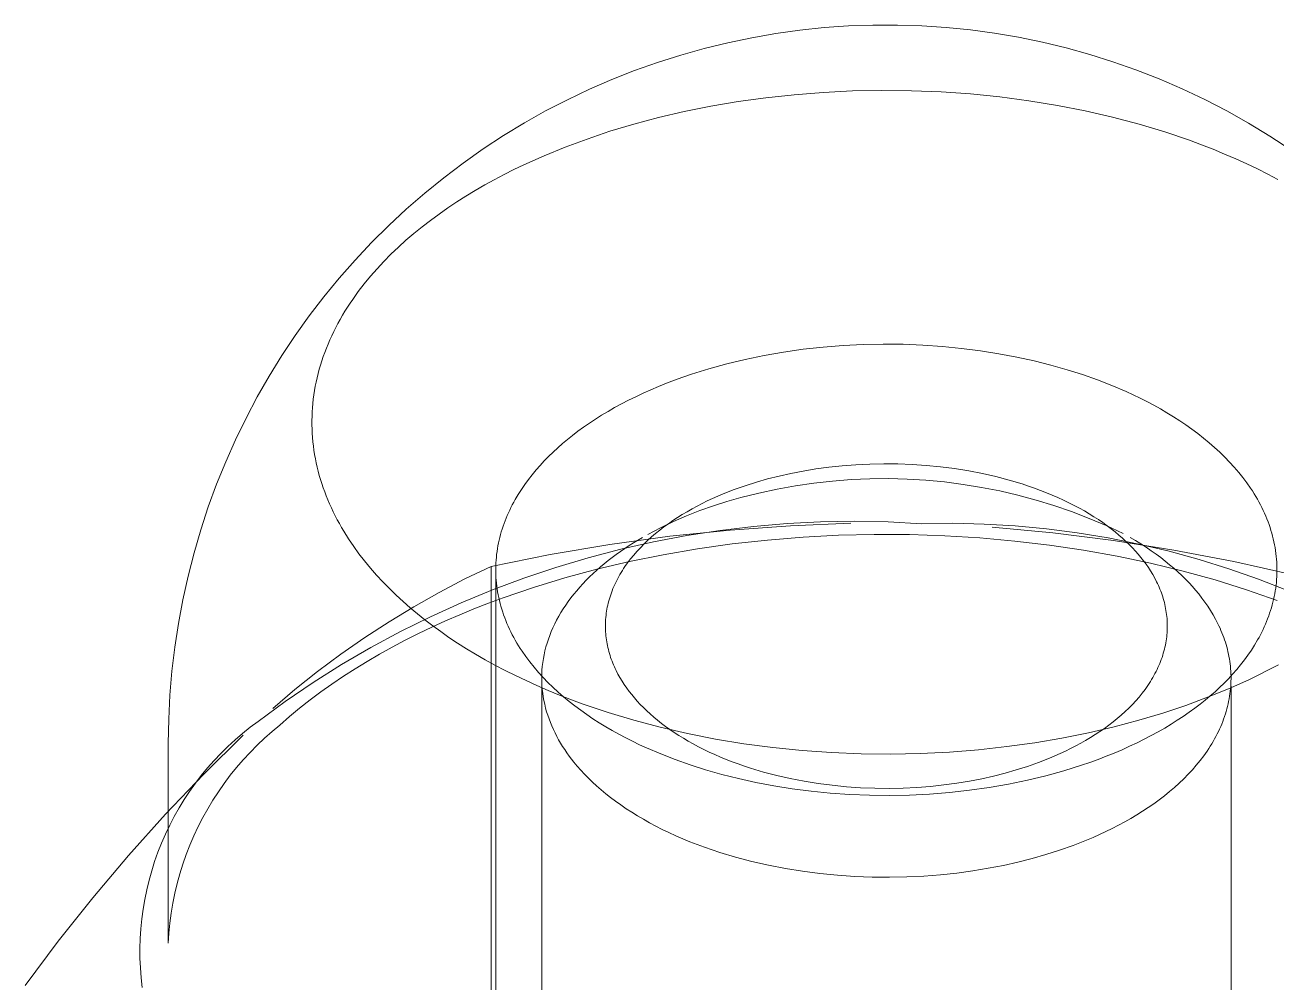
# Model space of a CAD drawing. Header units: inches. Extents: x -6 to 195, y -3 to 126.
# Drawn here: x 114.9039 to 115.3329, y 56.163 to 56.491 of the extents above; entities that cross this region are included whole.
import ezdxf

# ---------------------------------------------------------------- set-up
doc = ezdxf.new("R2010")
doc.units = ezdxf.units.IN
doc.linetypes.add('HIDDEN', pattern=[1.905, 1.27, -0.635])
doc.layers.add('ZANO_R_przerywana', color=250, linetype='HIDDEN', lineweight=0)

msp = doc.modelspace()

# ---------------------------------------------------------------- linework, layer by layer
at = {"layer": 'ZANO_R_przerywana'}
for p, q in [((115.1612, 56.48814), (115.16948, 56.48928)), ((115.16948, 56.48928), (115.17779, 56.49015)), ((115.17779, 56.49015), (115.18614, 56.49073)), ((115.18614, 56.49073), (115.19449, 56.49103)), ((115.19449, 56.49103), (115.20285, 56.49104)), ((115.20285, 56.49104), (115.21121, 56.49077)), ((115.21121, 56.49077), (115.21955, 56.49022)), ((115.21955, 56.49022), (115.22787, 56.48938)), ((115.22787, 56.48938), (115.23615, 56.48826)), ((115.13665, 56.48302), (115.14478, 56.485)), ((115.14478, 56.485), (115.15296, 56.48671)), ((115.15296, 56.48671), (115.1612, 56.48814)), ((115.23615, 56.48826), (115.24439, 56.48686)), ((115.24439, 56.48686), (115.25259, 56.48518)), ((115.25259, 56.48518), (115.26071, 56.48323)), ((115.12064, 56.47823), (115.1286, 56.48076)), ((115.1286, 56.48076), (115.13665, 56.48302)), ((115.26071, 56.48323), (115.26877, 56.481)), ((115.26877, 56.481), (115.27675, 56.47849)), ((115.11276, 56.47543), (115.12064, 56.47823)), ((115.27675, 56.47849), (115.28463, 56.47572)), ((115.09731, 56.46904), (115.10498, 56.47237)), ((115.10498, 56.47237), (115.11276, 56.47543)), ((115.28463, 56.47572), (115.29259, 56.47261)), ((115.29259, 56.47261), (115.30044, 56.46922)), ((115.08976, 56.46545), (115.09731, 56.46904)), ((115.17744, 56.46797), (115.16754, 56.46719)), ((115.18745, 56.46846), (115.17744, 56.46797)), ((115.19756, 56.46866), (115.18745, 56.46846)), ((115.2077, 56.46855), (115.19756, 56.46866)), ((115.21785, 56.46814), (115.2077, 56.46855)), ((115.22797, 56.46743), (115.21785, 56.46814)), ((115.30044, 56.46922), (115.30817, 56.46557)), ((115.08233, 56.46161), (115.08976, 56.46545)), ((115.14825, 56.46481), (115.13893, 56.46322)), ((115.1578, 56.46613), (115.14825, 56.46481)), ((115.16754, 56.46719), (115.1578, 56.46613)), ((115.238, 56.46642), (115.22797, 56.46743)), ((115.24792, 56.46511), (115.238, 56.46642)), ((115.25768, 56.46351), (115.24792, 56.46511)), ((115.26725, 56.46163), (115.25768, 56.46351)), ((115.30817, 56.46557), (115.31576, 56.46165)), ((115.07504, 56.45752), (115.08233, 56.46161)), ((115.12105, 56.45935), (115.11255, 56.45709)), ((115.12985, 56.4614), (115.12105, 56.45935)), ((115.13893, 56.46322), (115.12985, 56.4614)), ((115.27659, 56.45948), (115.26725, 56.46163)), ((115.28567, 56.45708), (115.27659, 56.45948)), ((115.31576, 56.46165), (115.32321, 56.45746)), ((115.06789, 56.45318), (115.07504, 56.45752)), ((115.11255, 56.45709), (115.10436, 56.45464)), ((115.29446, 56.45443), (115.28567, 56.45708)), ((115.32321, 56.45746), (115.33052, 56.45303)), ((115.0609, 56.44861), (115.06789, 56.45318)), ((115.0965, 56.45201), (115.08898, 56.44922)), ((115.10436, 56.45464), (115.0965, 56.45201)), ((115.30293, 56.45156), (115.29446, 56.45443)), ((115.30704, 56.45005), (115.30293, 56.45156)), ((115.33052, 56.45303), (115.33766, 56.44834)), ((115.05406, 56.44379), (115.0609, 56.44861)), ((115.08182, 56.4463), (115.07489, 56.44319)), ((115.08898, 56.44922), (115.08182, 56.4463)), ((115.31106, 56.44848), (115.30704, 56.45005)), ((115.31499, 56.44687), (115.31106, 56.44848)), ((115.31883, 56.44522), (115.31499, 56.44687)), ((115.04739, 56.43875), (115.05406, 56.44379)), ((115.07489, 56.44319), (115.07147, 56.44154)), ((115.32257, 56.44352), (115.31883, 56.44522)), ((115.32622, 56.44178), (115.32257, 56.44352)), ((115.0409, 56.43349), (115.04739, 56.43875)), ((115.06474, 56.43808), (115.06145, 56.43626)), ((115.06809, 56.43984), (115.06474, 56.43808)), ((115.07147, 56.44154), (115.06809, 56.43984)), ((115.32977, 56.44), (115.32622, 56.44178)), ((115.33322, 56.43819), (115.32977, 56.44)), ((115.03458, 56.428), (115.0409, 56.43349)), ((115.0582, 56.43439), (115.05501, 56.43245)), ((115.06145, 56.43626), (115.0582, 56.43439)), ((115.05187, 56.43046), (115.04879, 56.42841)), ((115.05501, 56.43245), (115.05187, 56.43046)), ((115.02854, 56.42238), (115.03458, 56.428)), ((115.04578, 56.4263), (115.04284, 56.42414)), ((115.04879, 56.42841), (115.04578, 56.4263)), ((115.02269, 56.41657), (115.02854, 56.42238)), ((115.03997, 56.42193), (115.03718, 56.41966)), ((115.04284, 56.42414), (115.03997, 56.42193)), ((115.01703, 56.41055), (115.02269, 56.41657)), ((115.03447, 56.41734), (115.03185, 56.41497)), ((115.03718, 56.41966), (115.03447, 56.41734)), ((115.02932, 56.41254), (115.02688, 56.41008)), ((115.03185, 56.41497), (115.02932, 56.41254)), ((115.01158, 56.40435), (115.01703, 56.41055)), ((115.02688, 56.41008), (115.02454, 56.40756)), ((115.00635, 56.39798), (115.01158, 56.40435)), ((115.0223, 56.405), (115.02016, 56.4024)), ((115.02454, 56.40756), (115.0223, 56.405)), ((115.01813, 56.39976), (115.01622, 56.39708)), ((115.02016, 56.4024), (115.01813, 56.39976)), ((115.00132, 56.39143), (115.00635, 56.39798)), ((115.0153, 56.39573), (115.01441, 56.39437)), ((115.01622, 56.39708), (115.0153, 56.39573)), ((114.99652, 56.38471), (115.00132, 56.39143)), ((115.01273, 56.39162), (115.01193, 56.39024)), ((115.01355, 56.393), (115.01273, 56.39162)), ((115.01441, 56.39437), (115.01355, 56.393)), ((115.01042, 56.38744), (115.00971, 56.38604)), ((115.01116, 56.38884), (115.01042, 56.38744)), ((115.01193, 56.39024), (115.01116, 56.38884)), ((114.99195, 56.37784), (114.99652, 56.38471)), ((115.00839, 56.38321), (115.00777, 56.38178)), ((115.00903, 56.38463), (115.00839, 56.38321)), ((115.00971, 56.38604), (115.00903, 56.38463)), ((114.98761, 56.37082), (114.99195, 56.37784)), ((115.00664, 56.37892), (115.00612, 56.37748)), ((115.00719, 56.38035), (115.00664, 56.37892)), ((115.00777, 56.38178), (115.00719, 56.38035)), ((115.15074, 56.37654), (115.15724, 56.37789)), ((115.15724, 56.37789), (115.16386, 56.37904)), ((115.16386, 56.37904), (115.17059, 56.37999)), ((115.17059, 56.37999), (115.1774, 56.38074)), ((115.1774, 56.38074), (115.18425, 56.38128)), ((115.18425, 56.38128), (115.19113, 56.38162)), ((115.19113, 56.38162), (115.198, 56.38176)), ((115.198, 56.38176), (115.20483, 56.38169)), ((115.20483, 56.38169), (115.21161, 56.38142)), ((115.21161, 56.38142), (115.2183, 56.38096)), ((115.2183, 56.38096), (115.22488, 56.38031)), ((115.22488, 56.38031), (115.23134, 56.37948)), ((115.23134, 56.37948), (115.23764, 56.37848)), ((115.23764, 56.37848), (115.24377, 56.37733)), ((115.00518, 56.37459), (115.00475, 56.37314)), ((115.00563, 56.37604), (115.00518, 56.37459)), ((115.00612, 56.37748), (115.00563, 56.37604)), ((115.13823, 56.37331), (115.1444, 56.37502)), ((115.1444, 56.37502), (115.15074, 56.37654)), ((115.24377, 56.37733), (115.24972, 56.37602)), ((115.24972, 56.37602), (115.25547, 56.37457)), ((115.25547, 56.37457), (115.26101, 56.37299)), ((114.98351, 56.36366), (114.98761, 56.37082)), ((115.004, 56.37023), (115.00368, 56.36877)), ((115.00436, 56.37169), (115.004, 56.37023)), ((115.00475, 56.37314), (115.00436, 56.37169)), ((115.12372, 56.36835), (115.12651, 56.36942)), ((115.12651, 56.36942), (115.12936, 56.37045)), ((115.12936, 56.37045), (115.13226, 56.37144)), ((115.13226, 56.37144), (115.13823, 56.37331)), ((115.26101, 56.37299), (115.26633, 56.3713)), ((115.26633, 56.3713), (115.27142, 56.3695)), ((115.27142, 56.3695), (115.27637, 56.36758)), ((115.00313, 56.36585), (115.0029, 56.36438)), ((115.00339, 56.36731), (115.00313, 56.36585)), ((115.00368, 56.36877), (115.00339, 56.36731)), ((115.11318, 56.36375), (115.11572, 56.36494)), ((115.11572, 56.36494), (115.11832, 56.36611)), ((115.11832, 56.36611), (115.12099, 56.36724)), ((115.12099, 56.36724), (115.12372, 56.36835)), ((115.27637, 56.36758), (115.28125, 56.36549)), ((115.28125, 56.36549), (115.28365, 56.36438)), ((114.97966, 56.35636), (114.98351, 56.36366)), ((115.00255, 56.36145), (115.00242, 56.35999)), ((115.00271, 56.36292), (115.00255, 56.36145)), ((115.0029, 56.36438), (115.00271, 56.36292)), ((115.10596, 56.36), (115.1083, 56.36127)), ((115.1083, 56.36127), (115.11071, 56.36252)), ((115.11071, 56.36252), (115.11318, 56.36375)), ((115.28365, 56.36438), (115.28603, 56.36323)), ((115.28603, 56.36323), (115.28839, 56.36205)), ((115.28839, 56.36205), (115.29071, 56.36082)), ((115.29071, 56.36082), (115.29299, 56.35955)), ((114.97605, 56.34894), (114.97966, 56.35636)), ((115.00226, 56.35706), (115.00223, 56.35559)), ((115.00233, 56.35852), (115.00226, 56.35706)), ((115.00242, 56.35999), (115.00233, 56.35852)), ((115.09937, 56.35604), (115.1015, 56.35738)), ((115.1015, 56.35738), (115.1037, 56.3587)), ((115.1037, 56.3587), (115.10596, 56.36)), ((115.29299, 56.35955), (115.29524, 56.35824)), ((115.29524, 56.35824), (115.29745, 56.35689)), ((115.29745, 56.35689), (115.29962, 56.3555)), ((115.00223, 56.35559), (115.00224, 56.35413)), ((115.00224, 56.35413), (115.00227, 56.35267)), ((115.00227, 56.35267), (115.00234, 56.35121)), ((115.09156, 56.35051), (115.09341, 56.35192)), ((115.09341, 56.35192), (115.09532, 56.3533)), ((115.09532, 56.3533), (115.09731, 56.35468)), ((115.09731, 56.35468), (115.09937, 56.35604)), ((115.29962, 56.3555), (115.30174, 56.35407)), ((115.30174, 56.35407), (115.30381, 56.35261)), ((115.30381, 56.35261), (115.30583, 56.3511)), ((114.97269, 56.3414), (114.97605, 56.34894)), ((115.00234, 56.35121), (115.00244, 56.34975)), ((115.00244, 56.34975), (115.00258, 56.3483)), ((115.00258, 56.3483), (115.00274, 56.34684)), ((115.08645, 56.34624), (115.08809, 56.34767)), ((115.08809, 56.34767), (115.08979, 56.3491)), ((115.08979, 56.3491), (115.09156, 56.35051)), ((115.30583, 56.3511), (115.3078, 56.34956)), ((115.3078, 56.34956), (115.30971, 56.34799)), ((115.30971, 56.34799), (115.31156, 56.34638)), ((115.00274, 56.34684), (115.00294, 56.3454)), ((115.00294, 56.3454), (115.00317, 56.34395)), ((115.00317, 56.34395), (115.00343, 56.34251)), ((115.08334, 56.3433), (115.08488, 56.34479)), ((115.08488, 56.34479), (115.08645, 56.34624)), ((115.31156, 56.34638), (115.31335, 56.34473)), ((115.31335, 56.34473), (115.31507, 56.34306)), ((114.96958, 56.33375), (114.97269, 56.3414)), ((115.00343, 56.34251), (115.00372, 56.34108)), ((115.00372, 56.34108), (115.00404, 56.33965)), ((115.00404, 56.33965), (115.00439, 56.33822)), ((115.07902, 56.33865), (115.08041, 56.34023)), ((115.08041, 56.34023), (115.08185, 56.34178)), ((115.08185, 56.34178), (115.08334, 56.3433)), ((115.17495, 56.339), (115.17941, 56.3396)), ((115.17941, 56.3396), (115.18397, 56.34009)), ((115.18397, 56.34009), (115.18863, 56.34045)), ((115.18863, 56.34045), (115.19337, 56.34068)), ((115.19337, 56.34068), (115.19817, 56.34077)), ((115.19817, 56.34077), (115.20302, 56.34073)), ((115.20302, 56.34073), (115.20789, 56.34054)), ((115.20789, 56.34054), (115.21277, 56.34021)), ((115.21277, 56.34021), (115.21765, 56.33973)), ((115.21765, 56.33973), (115.22249, 56.33911)), ((115.22249, 56.33911), (115.22729, 56.33834)), ((115.31507, 56.34306), (115.31672, 56.34135)), ((115.31672, 56.34135), (115.31831, 56.33961)), ((115.31831, 56.33961), (115.31982, 56.33784)), ((115.00439, 56.33822), (115.00477, 56.3368)), ((115.00477, 56.3368), (115.00519, 56.33538)), ((115.00519, 56.33538), (115.00563, 56.33397)), ((115.07517, 56.33371), (115.0764, 56.33539)), ((115.0764, 56.33539), (115.07768, 56.33703)), ((115.07768, 56.33703), (115.07902, 56.33865)), ((115.15454, 56.33447), (115.15839, 56.33557)), ((115.15839, 56.33557), (115.16232, 56.33657)), ((115.16232, 56.33657), (115.1664, 56.33748)), ((115.1664, 56.33748), (115.17061, 56.33829)), ((115.17061, 56.33829), (115.17495, 56.339)), ((115.18064, 56.33486), (115.17427, 56.33415)), ((115.18702, 56.33535), (115.18064, 56.33486)), ((115.19342, 56.33562), (115.18702, 56.33535)), ((115.19982, 56.33568), (115.19342, 56.33562)), ((115.20623, 56.33552), (115.19982, 56.33568)), ((115.21262, 56.33514), (115.20623, 56.33552)), ((115.21899, 56.33454), (115.21262, 56.33514)), ((115.22729, 56.33834), (115.23201, 56.33742)), ((115.23201, 56.33742), (115.23665, 56.33637)), ((115.23665, 56.33637), (115.24118, 56.33518)), ((115.24118, 56.33518), (115.24559, 56.33386)), ((115.31982, 56.33784), (115.32126, 56.33605)), ((115.32126, 56.33605), (115.32262, 56.33423)), ((114.96673, 56.32601), (114.96958, 56.33375)), ((115.00563, 56.33397), (115.00611, 56.33257)), ((115.00611, 56.33257), (115.00661, 56.33118)), ((115.00661, 56.33118), (115.00714, 56.32979)), ((115.0729, 56.33028), (115.07401, 56.33201)), ((115.07401, 56.33201), (115.07517, 56.33371)), ((115.14135, 56.32968), (115.14319, 56.33045)), ((115.14319, 56.33045), (115.14693, 56.33191)), ((115.14693, 56.33191), (115.15072, 56.33325)), ((115.15538, 56.33073), (115.14917, 56.32917)), ((115.15072, 56.33325), (115.15454, 56.33447)), ((115.16163, 56.33209), (115.15538, 56.33073)), ((115.16794, 56.33323), (115.16163, 56.33209)), ((115.17427, 56.33415), (115.16794, 56.33323)), ((115.22535, 56.33373), (115.21899, 56.33454)), ((115.23167, 56.3327), (115.22535, 56.33373)), ((115.23795, 56.33146), (115.23167, 56.3327)), ((115.24418, 56.33), (115.23795, 56.33146)), ((115.24559, 56.33386), (115.24774, 56.33316)), ((115.24774, 56.33316), (115.24985, 56.33242)), ((115.24985, 56.33242), (115.25193, 56.33165)), ((115.25193, 56.33165), (115.25396, 56.33086)), ((115.25396, 56.33086), (115.25595, 56.33004)), ((115.32262, 56.33423), (115.32391, 56.33239)), ((115.32391, 56.33239), (115.32452, 56.33146)), ((115.32452, 56.33146), (115.32511, 56.33052)), ((115.32511, 56.33052), (115.32568, 56.32958)), ((115.00714, 56.32979), (115.0077, 56.3284)), ((115.0077, 56.3284), (115.00829, 56.32703)), ((115.00829, 56.32703), (115.00891, 56.32566)), ((115.07044, 56.32584), (115.0709, 56.32674)), ((115.0709, 56.32674), (115.07137, 56.32763)), ((115.07137, 56.32763), (115.07187, 56.32852)), ((115.07187, 56.32852), (115.0729, 56.33028)), ((115.13248, 56.32533), (115.1342, 56.32626)), ((115.1342, 56.32626), (115.13595, 56.32716)), ((115.13979, 56.32636), (115.13518, 56.32472)), ((115.13595, 56.32716), (115.13773, 56.32803)), ((115.13773, 56.32803), (115.13953, 56.32887)), ((115.13953, 56.32887), (115.14135, 56.32968)), ((115.14445, 56.32785), (115.13979, 56.32636)), ((115.14917, 56.32917), (115.14445, 56.32785)), ((115.25037, 56.32834), (115.24418, 56.33)), ((115.25649, 56.32646), (115.25037, 56.32834)), ((115.25595, 56.33004), (115.2579, 56.3292)), ((115.26254, 56.32438), (115.25649, 56.32646)), ((115.2579, 56.3292), (115.25981, 56.32833)), ((115.25981, 56.32833), (115.26167, 56.32743)), ((115.26167, 56.32743), (115.26348, 56.32651)), ((115.26348, 56.32651), (115.26524, 56.32558)), ((115.32568, 56.32958), (115.32623, 56.32864)), ((115.32623, 56.32864), (115.32676, 56.32769)), ((115.32676, 56.32769), (115.32727, 56.32673)), ((115.32727, 56.32673), (115.32776, 56.32577)), ((114.96415, 56.31817), (114.96673, 56.32601)), ((115.00891, 56.32566), (115.00955, 56.3243)), ((115.00955, 56.3243), (115.01022, 56.32295)), ((115.01022, 56.32295), (115.01092, 56.32161)), ((115.06841, 56.32125), (115.06878, 56.32218)), ((115.06878, 56.32218), (115.06917, 56.3231)), ((115.06917, 56.3231), (115.06957, 56.32402)), ((115.06957, 56.32402), (115.07, 56.32493)), ((115.07, 56.32493), (115.07044, 56.32584)), ((115.12592, 56.32132), (115.12751, 56.32237)), ((115.13063, 56.32292), (115.12614, 56.32097)), ((115.12751, 56.32237), (115.12913, 56.32338)), ((115.12913, 56.32338), (115.13079, 56.32437)), ((115.13518, 56.32472), (115.13063, 56.32292)), ((115.13079, 56.32437), (115.13248, 56.32533)), ((115.26853, 56.32209), (115.26254, 56.32438)), ((115.26524, 56.32558), (115.26695, 56.32462)), ((115.26695, 56.32462), (115.26861, 56.32364)), ((115.27443, 56.3196), (115.26853, 56.32209)), ((115.26861, 56.32364), (115.27022, 56.32265)), ((115.27022, 56.32265), (115.27178, 56.32164)), ((115.32776, 56.32577), (115.32822, 56.32481)), ((115.32822, 56.32481), (115.32867, 56.32384)), ((115.32867, 56.32384), (115.32909, 56.32287)), ((115.32909, 56.32287), (115.32949, 56.3219)), ((115.32949, 56.3219), (115.32987, 56.32092)), ((114.96183, 56.31025), (114.96415, 56.31817)), ((115.01092, 56.32161), (115.01165, 56.32028)), ((115.01165, 56.32028), (115.0124, 56.31895)), ((115.0124, 56.31895), (115.01318, 56.31764)), ((115.01318, 56.31764), (115.01481, 56.31504)), ((115.06713, 56.31748), (115.06742, 56.31843)), ((115.06742, 56.31843), (115.06773, 56.31937)), ((115.06773, 56.31937), (115.06806, 56.32031)), ((115.06806, 56.32031), (115.06841, 56.32125)), ((115.12172, 56.31886), (115.11738, 56.31661)), ((115.11997, 56.31687), (115.1214, 56.31803)), ((115.1214, 56.31803), (115.12286, 56.31915)), ((115.12614, 56.32097), (115.12172, 56.31886)), ((115.12286, 56.31915), (115.12437, 56.32025)), ((115.12437, 56.32025), (115.12592, 56.32132)), ((115.14553, 56.31807), (115.12491, 56.31593)), ((115.13067, 56.31619), (115.14208, 56.31795)), ((115.14208, 56.31795), (115.15354, 56.31932)), ((115.1662, 56.31955), (115.14553, 56.31807)), ((115.15354, 56.31932), (115.16504, 56.32029)), ((115.16504, 56.32029), (115.17657, 56.32088)), ((115.18692, 56.32038), (115.1662, 56.31955)), ((115.17657, 56.32088), (115.18812, 56.32107)), ((115.18812, 56.32107), (115.19966, 56.32086)), ((115.19966, 56.32086), (115.21119, 56.32026)), ((115.21119, 56.32026), (115.22189, 56.32038)), ((115.22189, 56.32038), (115.23258, 56.32012)), ((115.23258, 56.32012), (115.24326, 56.31949)), ((115.25617, 56.31709), (115.23536, 56.31906)), ((115.24326, 56.31949), (115.25391, 56.31849)), ((115.25391, 56.31849), (115.26452, 56.31711)), ((115.27178, 56.32164), (115.27328, 56.32061)), ((115.27328, 56.32061), (115.27473, 56.31957)), ((115.28024, 56.31691), (115.27443, 56.3196)), ((115.27473, 56.31957), (115.27613, 56.31852)), ((115.27613, 56.31852), (115.27748, 56.31746)), ((115.32987, 56.32092), (115.33023, 56.31995)), ((115.33023, 56.31995), (115.33057, 56.31896)), ((115.33057, 56.31896), (115.33088, 56.31798)), ((115.33088, 56.31798), (115.33117, 56.317)), ((115.01481, 56.31504), (115.01654, 56.31248)), ((115.06598, 56.31268), (115.06617, 56.31365)), ((115.06617, 56.31365), (115.06638, 56.31461)), ((115.06638, 56.31461), (115.06661, 56.31557)), ((115.06661, 56.31557), (115.06686, 56.31653)), ((115.06686, 56.31653), (115.06713, 56.31748)), ((115.12491, 56.31593), (115.10437, 56.31315)), ((115.10806, 56.31151), (115.11932, 56.31404)), ((115.11245, 56.31371), (115.11093, 56.31275)), ((115.11557, 56.31558), (115.11245, 56.31371)), ((115.116, 56.31328), (115.11728, 56.3145)), ((115.11728, 56.3145), (115.1186, 56.3157)), ((115.1186, 56.3157), (115.11997, 56.31687)), ((115.11932, 56.31404), (115.13067, 56.31619)), ((115.1463, 56.31332), (115.13435, 56.31164)), ((115.15839, 56.31466), (115.1463, 56.31332)), ((115.17053, 56.31565), (115.15839, 56.31466)), ((115.18269, 56.31629), (115.17053, 56.31565)), ((115.19486, 56.31658), (115.18269, 56.31629)), ((115.20701, 56.31653), (115.19486, 56.31658)), ((115.21911, 56.31613), (115.20701, 56.31653)), ((115.23115, 56.3154), (115.21911, 56.31613)), ((115.2431, 56.31432), (115.23115, 56.3154)), ((115.25495, 56.31292), (115.2431, 56.31432)), ((115.27692, 56.31446), (115.25617, 56.31709)), ((115.26452, 56.31711), (115.27508, 56.31537)), ((115.27508, 56.31537), (115.28556, 56.31327)), ((115.29757, 56.3112), (115.27692, 56.31446)), ((115.27748, 56.31746), (115.27877, 56.31638)), ((115.27877, 56.31638), (115.28001, 56.3153)), ((115.28001, 56.3153), (115.2812, 56.31421)), ((115.2812, 56.31421), (115.28233, 56.31311)), ((115.28449, 56.31447), (115.2826, 56.31558)), ((115.28632, 56.31333), (115.28449, 56.31447)), ((115.2881, 56.31218), (115.28632, 56.31333)), ((115.33117, 56.317), (115.33144, 56.31601)), ((115.33144, 56.31601), (115.33169, 56.31502)), ((115.33169, 56.31502), (115.33191, 56.31403)), ((115.33191, 56.31403), (115.33212, 56.31304)), ((114.95977, 56.30225), (114.96183, 56.31025)), ((115.01654, 56.31248), (115.01836, 56.30996)), ((115.01836, 56.30996), (115.02027, 56.30748)), ((115.08393, 56.30971), (115.06361, 56.30564)), ((115.06543, 56.30878), (115.06554, 56.30976)), ((115.06554, 56.30976), (115.06566, 56.31074)), ((115.06566, 56.31074), (115.06581, 56.31171)), ((115.06581, 56.31171), (115.06598, 56.31268)), ((115.10437, 56.31315), (115.08393, 56.30971)), ((115.09689, 56.30859), (115.10806, 56.31151)), ((115.10654, 56.30973), (115.10513, 56.30869)), ((115.10797, 56.31076), (115.10654, 56.30973)), ((115.10944, 56.31176), (115.10797, 56.31076)), ((115.11093, 56.31275), (115.10944, 56.31176)), ((115.12261, 56.30963), (115.11111, 56.30729)), ((115.11143, 56.30819), (115.11249, 56.30949)), ((115.11249, 56.30949), (115.11361, 56.31078)), ((115.11361, 56.31078), (115.11478, 56.31204)), ((115.11478, 56.31204), (115.116, 56.31328)), ((115.13435, 56.31164), (115.12261, 56.30963)), ((115.26666, 56.31118), (115.25495, 56.31292)), ((115.27822, 56.30911), (115.26666, 56.31118)), ((115.28961, 56.30672), (115.27822, 56.30911)), ((115.28233, 56.31311), (115.28341, 56.31201)), ((115.28341, 56.31201), (115.28444, 56.3109)), ((115.28444, 56.3109), (115.28542, 56.30979)), ((115.28542, 56.30979), (115.28634, 56.30868)), ((115.28556, 56.31327), (115.29597, 56.31079)), ((115.28982, 56.31101), (115.2881, 56.31218)), ((115.29149, 56.30983), (115.28982, 56.31101)), ((115.2931, 56.30864), (115.29149, 56.30983)), ((115.29597, 56.31079), (115.30629, 56.30796)), ((115.31811, 56.30729), (115.29757, 56.3112)), ((115.33212, 56.31304), (115.3323, 56.31205)), ((115.3323, 56.31205), (115.33245, 56.31105)), ((115.33245, 56.31105), (115.33259, 56.31006)), ((115.33259, 56.31006), (115.3327, 56.30907)), ((115.3327, 56.30907), (115.33279, 56.30808)), ((115.02027, 56.30748), (115.02227, 56.30505)), ((115.02227, 56.30505), (115.02436, 56.30266)), ((115.06361, 56.30564), (115.05465, 56.30132)), ((115.06361, 56.30564), (115.06361, 56.13401)), ((115.06523, 56.30484), (115.06524, 56.30583)), ((115.06523, 56.30385), (115.06523, 56.30484)), ((115.06524, 56.30583), (115.06528, 56.30681)), ((115.06528, 56.30681), (115.06535, 56.3078)), ((115.06535, 56.3078), (115.06543, 56.30878)), ((115.07488, 56.30163), (115.08582, 56.3053)), ((115.08582, 56.3053), (115.09689, 56.30859)), ((115.10111, 56.30545), (115.09983, 56.30433)), ((115.11111, 56.30729), (115.09987, 56.30464)), ((115.10241, 56.30655), (115.10111, 56.30545)), ((115.10376, 56.30763), (115.10241, 56.30655)), ((115.10513, 56.30869), (115.10376, 56.30763)), ((115.10861, 56.3042), (115.10904, 56.30488)), ((115.10904, 56.30488), (115.10949, 56.30555)), ((115.10949, 56.30555), (115.11043, 56.30688)), ((115.11043, 56.30688), (115.11143, 56.30819)), ((115.28634, 56.30868), (115.28722, 56.30756)), ((115.28722, 56.30756), (115.28807, 56.30641)), ((115.28807, 56.30641), (115.28888, 56.30525)), ((115.28888, 56.30525), (115.28964, 56.30406)), ((115.3008, 56.304), (115.28961, 56.30672)), ((115.29466, 56.30743), (115.2931, 56.30864)), ((115.29616, 56.30621), (115.29466, 56.30743)), ((115.2976, 56.30498), (115.29616, 56.30621)), ((115.29899, 56.30374), (115.2976, 56.30498)), ((115.30629, 56.30796), (115.3165, 56.30477)), ((115.3165, 56.30477), (115.32659, 56.30123)), ((115.33852, 56.30274), (115.31811, 56.30729)), ((115.33279, 56.30808), (115.33286, 56.30708)), ((115.33286, 56.30708), (115.33291, 56.30609)), ((115.33291, 56.30609), (115.33294, 56.3051)), ((115.33294, 56.3051), (115.33294, 56.30411)), ((114.95799, 56.2942), (114.95977, 56.30225)), ((115.02436, 56.30266), (115.02652, 56.30032)), ((115.05465, 56.30132), (115.04583, 56.29671)), ((115.06406, 56.29759), (115.07488, 56.30163)), ((115.06522, 55.97806), (115.06522, 56.30385)), ((115.06525, 56.30286), (115.06523, 56.30385)), ((115.0653, 56.30187), (115.06525, 56.30286)), ((115.06537, 56.30088), (115.0653, 56.30187)), ((115.06546, 56.29988), (115.06537, 56.30088)), ((115.08889, 56.30168), (115.0782, 56.29843)), ((115.09987, 56.30464), (115.08889, 56.30168)), ((115.09623, 56.30088), (115.0951, 56.2997)), ((115.09739, 56.30205), (115.09623, 56.30088)), ((115.09859, 56.3032), (115.09739, 56.30205)), ((115.09983, 56.30433), (115.09859, 56.3032)), ((115.10633, 56.30009), (115.10667, 56.30078)), ((115.10667, 56.30078), (115.10703, 56.30147)), ((115.10703, 56.30147), (115.1074, 56.30216)), ((115.1074, 56.30216), (115.10779, 56.30284)), ((115.10779, 56.30284), (115.10819, 56.30352)), ((115.10819, 56.30352), (115.10861, 56.3042)), ((115.28964, 56.30406), (115.29037, 56.30285)), ((115.29037, 56.30285), (115.29106, 56.30163)), ((115.29106, 56.30163), (115.29169, 56.30038)), ((115.30031, 56.30249), (115.29899, 56.30374)), ((115.30159, 56.30124), (115.30031, 56.30249)), ((115.31177, 56.30097), (115.3008, 56.304)), ((115.30281, 56.29998), (115.30159, 56.30124)), ((115.3225, 56.29761), (115.31177, 56.30097)), ((115.32659, 56.30123), (115.33656, 56.29733)), ((115.33282, 56.30116), (115.33273, 56.30017)), ((115.33288, 56.30214), (115.33282, 56.30116)), ((115.33292, 56.30313), (115.33288, 56.30214)), ((115.33294, 56.30411), (115.33292, 56.30313)), ((115.02652, 56.30032), (115.02876, 56.29803)), ((115.02876, 56.29803), (115.03107, 56.29578)), ((115.04583, 56.29671), (115.03716, 56.29183)), ((115.05339, 56.29318), (115.06406, 56.29759)), ((115.06557, 56.29889), (115.06546, 56.29988)), ((115.06571, 56.2979), (115.06557, 56.29889)), ((115.06587, 56.29691), (115.06571, 56.2979)), ((115.06605, 56.29592), (115.06587, 56.29691)), ((115.0782, 56.29843), (115.06782, 56.29488)), ((115.09296, 56.2973), (115.09196, 56.29608)), ((115.09401, 56.29851), (115.09296, 56.2973)), ((115.0951, 56.2997), (115.09401, 56.29851)), ((115.10461, 56.29591), (115.10486, 56.29661)), ((115.10486, 56.29661), (115.10512, 56.29731)), ((115.10512, 56.29731), (115.1054, 56.29801)), ((115.1054, 56.29801), (115.10569, 56.2987)), ((115.10569, 56.2987), (115.106, 56.2994)), ((115.106, 56.2994), (115.10633, 56.30009)), ((115.29169, 56.30038), (115.292, 56.29976)), ((115.292, 56.29976), (115.29229, 56.29912)), ((115.29229, 56.29912), (115.29257, 56.29848)), ((115.29257, 56.29848), (115.29283, 56.29784)), ((115.29283, 56.29784), (115.29309, 56.2972)), ((115.29309, 56.2972), (115.29333, 56.29655)), ((115.29333, 56.29655), (115.29356, 56.29589)), ((115.30397, 56.29872), (115.30281, 56.29998)), ((115.30507, 56.29745), (115.30397, 56.29872)), ((115.30613, 56.29618), (115.30507, 56.29745)), ((115.30721, 56.2948), (115.30613, 56.29618)), ((115.32777, 56.29581), (115.3225, 56.29761)), ((115.33218, 56.29627), (115.33199, 56.29531)), ((115.33235, 56.29724), (115.33218, 56.29627)), ((115.3325, 56.29822), (115.33235, 56.29724)), ((115.33263, 56.29919), (115.3325, 56.29822)), ((115.33273, 56.30017), (115.33263, 56.29919)), ((114.95647, 56.28608), (114.95799, 56.2942)), ((115.03107, 56.29578), (115.03345, 56.29359)), ((115.03345, 56.29359), (115.0359, 56.29144)), ((115.04288, 56.2884), (115.05339, 56.29318)), ((115.06276, 56.293), (115.05777, 56.29106)), ((115.06782, 56.29488), (115.06276, 56.293)), ((115.06625, 56.29492), (115.06605, 56.29592)), ((115.06647, 56.29393), (115.06625, 56.29492)), ((115.06672, 56.29295), (115.06647, 56.29393)), ((115.06699, 56.29196), (115.06672, 56.29295)), ((115.06728, 56.29097), (115.06699, 56.29196)), ((115.08919, 56.29235), (115.08835, 56.29108)), ((115.09007, 56.29361), (115.08919, 56.29235)), ((115.09099, 56.29485), (115.09007, 56.29361)), ((115.09196, 56.29608), (115.09099, 56.29485)), ((115.10346, 56.29168), (115.10361, 56.29239)), ((115.10361, 56.29239), (115.10378, 56.29309)), ((115.10378, 56.29309), (115.10396, 56.2938)), ((115.10396, 56.2938), (115.10416, 56.2945)), ((115.10416, 56.2945), (115.10438, 56.29521)), ((115.10438, 56.29521), (115.10461, 56.29591)), ((115.29356, 56.29589), (115.29378, 56.29524)), ((115.29378, 56.29524), (115.29398, 56.29458)), ((115.29398, 56.29458), (115.29417, 56.29391)), ((115.29417, 56.29391), (115.29435, 56.29324)), ((115.29435, 56.29324), (115.29451, 56.29257)), ((115.29451, 56.29257), (115.29466, 56.2919)), ((115.29466, 56.2919), (115.29479, 56.29122)), ((115.30824, 56.2934), (115.30721, 56.2948)), ((115.30924, 56.29197), (115.30824, 56.2934)), ((115.31018, 56.29051), (115.30924, 56.29197)), ((115.33297, 56.29394), (115.32777, 56.29581)), ((115.3313, 56.29242), (115.33103, 56.29147)), ((115.33155, 56.29338), (115.3313, 56.29242)), ((115.33178, 56.29434), (115.33155, 56.29338)), ((115.33199, 56.29531), (115.33178, 56.29434)), ((115.03716, 56.29183), (115.02866, 56.28668)), ((115.03254, 56.28328), (115.04288, 56.2884)), ((115.0359, 56.29144), (115.03841, 56.28935)), ((115.03841, 56.28935), (115.04097, 56.28731)), ((115.05287, 56.28904), (115.04806, 56.28695)), ((115.05777, 56.29106), (115.05287, 56.28904)), ((115.0676, 56.28999), (115.06728, 56.29097)), ((115.06793, 56.28901), (115.0676, 56.28999)), ((115.06829, 56.28803), (115.06793, 56.28901)), ((115.06867, 56.28705), (115.06829, 56.28803)), ((115.0868, 56.28853), (115.0861, 56.28723)), ((115.08755, 56.28981), (115.0868, 56.28853)), ((115.08835, 56.29108), (115.08755, 56.28981)), ((115.10288, 56.28746), (115.10294, 56.28816)), ((115.10294, 56.28816), (115.10301, 56.28887)), ((115.10301, 56.28887), (115.1031, 56.28957)), ((115.1031, 56.28957), (115.10321, 56.29027)), ((115.10321, 56.29027), (115.10333, 56.29098)), ((115.10333, 56.29098), (115.10346, 56.29168)), ((115.29479, 56.29122), (115.29491, 56.29054)), ((115.29491, 56.29054), (115.29502, 56.28986)), ((115.29502, 56.28986), (115.29511, 56.28918)), ((115.29511, 56.28918), (115.29519, 56.28849)), ((115.29519, 56.28849), (115.29526, 56.2878)), ((115.29526, 56.2878), (115.2953, 56.28711)), ((115.31107, 56.28903), (115.31018, 56.29051)), ((115.31191, 56.28753), (115.31107, 56.28903)), ((115.32975, 56.28771), (115.32938, 56.28678)), ((115.3301, 56.28864), (115.32975, 56.28771)), ((115.33043, 56.28958), (115.3301, 56.28864)), ((115.33074, 56.29052), (115.33043, 56.28958)), ((115.33103, 56.29147), (115.33074, 56.29052)), ((114.95523, 56.27792), (114.95647, 56.28608)), ((115.02866, 56.28668), (115.02032, 56.28125)), ((115.02237, 56.2778), (115.03254, 56.28328)), ((115.04334, 56.2848), (115.03871, 56.28259)), ((115.04097, 56.28731), (115.04361, 56.2853)), ((115.04806, 56.28695), (115.04334, 56.2848)), ((115.04361, 56.2853), (115.04635, 56.28331)), ((115.04635, 56.28331), (115.0492, 56.28133)), ((115.06907, 56.28608), (115.06867, 56.28705)), ((115.06949, 56.28511), (115.06907, 56.28608)), ((115.06994, 56.28414), (115.06949, 56.28511)), ((115.07041, 56.28318), (115.06994, 56.28414)), ((115.08425, 56.28332), (115.08373, 56.282)), ((115.08482, 56.28463), (115.08425, 56.28332)), ((115.08544, 56.28594), (115.08482, 56.28463)), ((115.0861, 56.28723), (115.08544, 56.28594)), ((115.1028, 56.28536), (115.10281, 56.28606)), ((115.10281, 56.28466), (115.1028, 56.28536)), ((115.10281, 56.28606), (115.10284, 56.28676)), ((115.10283, 56.28397), (115.10281, 56.28466)), ((115.10286, 56.28327), (115.10283, 56.28397)), ((115.10284, 56.28676), (115.10288, 56.28746)), ((115.10291, 56.28258), (115.10286, 56.28327)), ((115.29532, 56.28362), (115.29528, 56.28292)), ((115.2953, 56.28711), (115.29534, 56.28641)), ((115.29535, 56.28432), (115.29532, 56.28362)), ((115.29534, 56.28641), (115.29536, 56.28572)), ((115.29536, 56.28502), (115.29535, 56.28432)), ((115.29536, 56.28572), (115.29536, 56.28502)), ((115.31269, 56.286), (115.31191, 56.28753)), ((115.31307, 56.28523), (115.31269, 56.286)), ((115.31342, 56.28446), (115.31307, 56.28523)), ((115.31376, 56.28367), (115.31342, 56.28446)), ((115.31409, 56.28289), (115.31376, 56.28367)), ((115.32817, 56.28402), (115.32773, 56.28312)), ((115.32859, 56.28494), (115.32817, 56.28402)), ((115.329, 56.28585), (115.32859, 56.28494)), ((115.32938, 56.28678), (115.329, 56.28585)), ((115.02032, 56.28125), (115.01216, 56.27557)), ((115.03418, 56.28031), (115.02974, 56.27797)), ((115.03871, 56.28259), (115.03418, 56.28031)), ((115.0492, 56.28133), (115.05215, 56.27938)), ((115.05215, 56.27938), (115.05519, 56.27745)), ((115.07089, 56.28222), (115.07041, 56.28318)), ((115.0714, 56.28127), (115.07089, 56.28222)), ((115.07193, 56.28032), (115.0714, 56.28127)), ((115.07248, 56.27937), (115.07193, 56.28032)), ((115.07305, 56.27843), (115.07248, 56.27937)), ((115.08281, 56.27936), (115.08243, 56.27804)), ((115.08325, 56.28068), (115.08281, 56.27936)), ((115.08373, 56.282), (115.08325, 56.28068)), ((115.10297, 56.28189), (115.10291, 56.28258)), ((115.10305, 56.2812), (115.10297, 56.28189)), ((115.10314, 56.28052), (115.10305, 56.2812)), ((115.10325, 56.27984), (115.10314, 56.28052)), ((115.10337, 56.27916), (115.10325, 56.27984)), ((115.10351, 56.27848), (115.10337, 56.27916)), ((115.29484, 56.2794), (115.2947, 56.27869)), ((115.29496, 56.2801), (115.29484, 56.2794)), ((115.29506, 56.28081), (115.29496, 56.2801)), ((115.29515, 56.28151), (115.29506, 56.28081)), ((115.29522, 56.28222), (115.29515, 56.28151)), ((115.29528, 56.28292), (115.29522, 56.28222)), ((115.3144, 56.2821), (115.31409, 56.28289)), ((115.3147, 56.2813), (115.3144, 56.2821)), ((115.31498, 56.2805), (115.3147, 56.2813)), ((115.31525, 56.27969), (115.31498, 56.2805)), ((115.3155, 56.27888), (115.31525, 56.27969)), ((115.3263, 56.28043), (115.32526, 56.27868)), ((115.32679, 56.28132), (115.3263, 56.28043)), ((115.32727, 56.28222), (115.32679, 56.28132)), ((115.32773, 56.28312), (115.32727, 56.28222)), ((114.95426, 56.26973), (114.95523, 56.27792)), ((115.01216, 56.27557), (115.00418, 56.26962)), ((115.0124, 56.27198), (115.02237, 56.2778)), ((115.02541, 56.27556), (115.02117, 56.27309)), ((115.02974, 56.27797), (115.02541, 56.27556)), ((115.05519, 56.27745), (115.05834, 56.27555)), ((115.05834, 56.27555), (115.0616, 56.27367)), ((115.07365, 56.2775), (115.07305, 56.27843)), ((115.07426, 56.27657), (115.07365, 56.2775)), ((115.07554, 56.27472), (115.07426, 56.27657)), ((115.0769, 56.2729), (115.07554, 56.27472)), ((115.08179, 56.27538), (115.08154, 56.27405)), ((115.08209, 56.27671), (115.08179, 56.27538)), ((115.08243, 56.27804), (115.08209, 56.27671)), ((115.10366, 56.2778), (115.10351, 56.27848)), ((115.10382, 56.27713), (115.10366, 56.2778)), ((115.104, 56.27647), (115.10382, 56.27713)), ((115.10419, 56.2758), (115.104, 56.27647)), ((115.10439, 56.27514), (115.10419, 56.2758)), ((115.1046, 56.27448), (115.10439, 56.27514)), ((115.29379, 56.27517), (115.29355, 56.27447)), ((115.294, 56.27588), (115.29379, 56.27517)), ((115.2942, 56.27658), (115.294, 56.27588)), ((115.29438, 56.27728), (115.2942, 56.27658)), ((115.29455, 56.27799), (115.29438, 56.27728)), ((115.2947, 56.27869), (115.29455, 56.27799)), ((115.31573, 56.27807), (115.3155, 56.27888)), ((115.31595, 56.27725), (115.31573, 56.27807)), ((115.31615, 56.27642), (115.31595, 56.27725)), ((115.31633, 56.2756), (115.31615, 56.27642)), ((115.31649, 56.27477), (115.31633, 56.2756)), ((115.31664, 56.27393), (115.31649, 56.27477)), ((115.32299, 56.27524), (115.32177, 56.27357)), ((115.32416, 56.27694), (115.32299, 56.27524)), ((115.32526, 56.27868), (115.32416, 56.27694)), ((115.00264, 56.26582), (115.0124, 56.27198)), ((115.01704, 56.27057), (115.01302, 56.26798)), ((115.02117, 56.27309), (115.01704, 56.27057)), ((115.0616, 56.27367), (115.06495, 56.27183)), ((115.06495, 56.27183), (115.0684, 56.27002)), ((115.07834, 56.27111), (115.0769, 56.2729)), ((115.07985, 56.26934), (115.07834, 56.27111)), ((115.08118, 56.2714), (115.08107, 56.27008)), ((115.08134, 56.27273), (115.08118, 56.2714)), ((115.08154, 56.27405), (115.08134, 56.27273)), ((115.10483, 56.27383), (115.1046, 56.27448)), ((115.10508, 56.27318), (115.10483, 56.27383)), ((115.10533, 56.27254), (115.10508, 56.27318)), ((115.1056, 56.27189), (115.10533, 56.27254)), ((115.10588, 56.27126), (115.1056, 56.27189)), ((115.10617, 56.27062), (115.10588, 56.27126)), ((115.10647, 56.26999), (115.10617, 56.27062)), ((115.29216, 56.27098), (115.29184, 56.27029)), ((115.29247, 56.27167), (115.29216, 56.27098)), ((115.29277, 56.27237), (115.29247, 56.27167)), ((115.29304, 56.27307), (115.29277, 56.27237)), ((115.29331, 56.27377), (115.29304, 56.27307)), ((115.29355, 56.27447), (115.29331, 56.27377)), ((115.31677, 56.27309), (115.31664, 56.27393)), ((115.31689, 56.27225), (115.31677, 56.27309)), ((115.31698, 56.27141), (115.31689, 56.27225)), ((115.31706, 56.27056), (115.31698, 56.27141)), ((115.31712, 56.26972), (115.31706, 56.27056)), ((115.32048, 56.27192), (115.31915, 56.27031)), ((115.32177, 56.27357), (115.32048, 56.27192)), ((115.33008, 56.27018), (115.33342, 56.27194)), ((114.95357, 56.2615), (114.95426, 56.26973)), ((115.00418, 56.26962), (114.9964, 56.26343)), ((115.01302, 56.26798), (115.0091, 56.26533)), ((115.0684, 56.27002), (115.07195, 56.26824)), ((115.07195, 56.26824), (115.0756, 56.2665)), ((115.0756, 56.2665), (115.07934, 56.2648)), ((115.08144, 56.26761), (115.07985, 56.26934)), ((115.081, 56.26876), (115.08097, 56.26744)), ((115.08097, 56.26744), (115.08099, 56.26613)), ((115.08097, 55.78869), (115.08097, 56.26672)), ((115.08099, 56.26613), (115.08105, 56.26482)), ((115.08107, 56.27008), (115.081, 56.26876)), ((115.08309, 56.2659), (115.08144, 56.26761)), ((115.10711, 56.26875), (115.10647, 56.26999)), ((115.10779, 56.26753), (115.10711, 56.26875)), ((115.10852, 56.26632), (115.10779, 56.26753)), ((115.10929, 56.26513), (115.10852, 56.26632)), ((115.28956, 56.26618), (115.28912, 56.2655)), ((115.28997, 56.26686), (115.28956, 56.26618)), ((115.29038, 56.26754), (115.28997, 56.26686)), ((115.29077, 56.26822), (115.29038, 56.26754)), ((115.29114, 56.26891), (115.29077, 56.26822)), ((115.29149, 56.26959), (115.29114, 56.26891)), ((115.29184, 56.27029), (115.29149, 56.26959)), ((115.31631, 56.26717), (115.31482, 56.26565)), ((115.31775, 56.26872), (115.31631, 56.26717)), ((115.31634, 56.26372), (115.32328, 56.26683)), ((115.31716, 56.26886), (115.31712, 56.26972)), ((115.31715, 56.26544), (115.31718, 56.2663)), ((115.31719, 56.26801), (115.31716, 56.26886)), ((115.31718, 56.2663), (115.31719, 56.26716)), ((115.31719, 56.26716), (115.31719, 56.26801)), ((115.31915, 56.27031), (115.31775, 56.26872)), ((115.32328, 56.26683), (115.3267, 56.26847)), ((115.3267, 56.26847), (115.33008, 56.27018)), ((114.9964, 56.26343), (114.98882, 56.25699)), ((114.99309, 56.25933), (115.00264, 56.26582)), ((115.00529, 56.26263), (115.0016, 56.25987)), ((115.0091, 56.26533), (115.00529, 56.26263)), ((115.07934, 56.2648), (115.08318, 56.26315)), ((115.08105, 56.26482), (115.08116, 56.26352)), ((115.08116, 56.26352), (115.08131, 56.26223)), ((115.08131, 56.26223), (115.0815, 56.26094)), ((115.08482, 56.26422), (115.08309, 56.2659)), ((115.08318, 56.26315), (115.08711, 56.26154)), ((115.0866, 56.26258), (115.08482, 56.26422)), ((115.08845, 56.26097), (115.0866, 56.26258)), ((115.1101, 56.26397), (115.10929, 56.26513)), ((115.11094, 56.26282), (115.1101, 56.26397)), ((115.11182, 56.2617), (115.11094, 56.26282)), ((115.28673, 56.26218), (115.28567, 56.26088)), ((115.28773, 56.2635), (115.28673, 56.26218)), ((115.28867, 56.26483), (115.28773, 56.2635)), ((115.28912, 56.2655), (115.28867, 56.26483)), ((115.30918, 56.2608), (115.31634, 56.26372)), ((115.31171, 56.26271), (115.31008, 56.26128)), ((115.31329, 56.26417), (115.31171, 56.26271)), ((115.31482, 56.26565), (115.31329, 56.26417)), ((115.3167, 56.26113), (115.31682, 56.26199)), ((115.31682, 56.26199), (115.31693, 56.26285)), ((115.31693, 56.26285), (115.31702, 56.26372)), ((115.31702, 56.26372), (115.31709, 56.26458)), ((115.31709, 56.26458), (115.31715, 56.26544)), ((115.31719, 56.26458), (115.31719, 55.78869)), ((114.95316, 56.25326), (114.95357, 56.2615)), ((114.98376, 56.25252), (114.99309, 56.25933)), ((115.0016, 56.25987), (114.99803, 56.25706)), ((115.0815, 56.26094), (115.08173, 56.25966)), ((115.08173, 56.25966), (115.082, 56.25839)), ((115.082, 56.25839), (115.08231, 56.25712)), ((115.08711, 56.26154), (115.09113, 56.25997)), ((115.09036, 56.25939), (115.08845, 56.26097)), ((115.09233, 56.25785), (115.09036, 56.25939)), ((115.09113, 56.25997), (115.09523, 56.25846)), ((115.09435, 56.25635), (115.09233, 56.25785)), ((115.09523, 56.25846), (115.1037, 56.25559)), ((115.11275, 56.26058), (115.11182, 56.2617)), ((115.11372, 56.25947), (115.11275, 56.26058)), ((115.11475, 56.25837), (115.11372, 56.25947)), ((115.11583, 56.25727), (115.11475, 56.25837)), ((115.28339, 56.25834), (115.28216, 56.2571)), ((115.28456, 56.2596), (115.28339, 56.25834)), ((115.28567, 56.26088), (115.28456, 56.2596)), ((115.29381, 56.25538), (115.30166, 56.25801)), ((115.30166, 56.25801), (115.30918, 56.2608)), ((115.3066, 56.25844), (115.30475, 56.25704)), ((115.30837, 56.25985), (115.3066, 56.25844)), ((115.31008, 56.26128), (115.30837, 56.25985)), ((115.31577, 56.2568), (115.31599, 56.25767)), ((115.31599, 56.25767), (115.3162, 56.25853)), ((115.3162, 56.25853), (115.31638, 56.2594)), ((115.31638, 56.2594), (115.31655, 56.26026)), ((115.31655, 56.26026), (115.3167, 56.26113)), ((114.95302, 56.24501), (114.95316, 56.25326)), ((114.99457, 56.25419), (114.99123, 56.25127)), ((114.99803, 56.25706), (114.99457, 56.25419)), ((115.08231, 56.25712), (115.08266, 56.25587)), ((115.08266, 56.25587), (115.08305, 56.25463)), ((115.08305, 56.25463), (115.08348, 56.2534)), ((115.08348, 56.2534), (115.08394, 56.25218)), ((115.09642, 56.25488), (115.09435, 56.25635)), ((115.09854, 56.25345), (115.09642, 56.25488)), ((115.10071, 56.25206), (115.09854, 56.25345)), ((115.1037, 56.25559), (115.11249, 56.25294)), ((115.11697, 56.25617), (115.11583, 56.25727)), ((115.11815, 56.25508), (115.11697, 56.25617)), ((115.11939, 56.254), (115.11815, 56.25508)), ((115.12068, 56.25292), (115.11939, 56.254)), ((115.27819, 56.2535), (115.27677, 56.25235)), ((115.27956, 56.25468), (115.27819, 56.2535)), ((115.28089, 56.25588), (115.27956, 56.25468)), ((115.28216, 56.2571), (115.28089, 56.25588)), ((115.28562, 56.25293), (115.29381, 56.25538)), ((115.30085, 56.25427), (115.29879, 56.25292)), ((115.30284, 56.25565), (115.30085, 56.25427)), ((115.30475, 56.25704), (115.30284, 56.25565)), ((115.31435, 56.2525), (115.31467, 56.25336)), ((115.31467, 56.25336), (115.31498, 56.25422)), ((115.31498, 56.25422), (115.31526, 56.25508)), ((115.31526, 56.25508), (115.31552, 56.25594)), ((115.31552, 56.25594), (115.31577, 56.2568)), ((114.97843, 56.24841), (114.98106, 56.25051)), ((114.98106, 56.25051), (114.98376, 56.25252)), ((114.98856, 56.24907), (114.98596, 56.24678)), ((114.99123, 56.25127), (114.98856, 56.24907)), ((115.08394, 56.25218), (115.08444, 56.25097)), ((115.08444, 56.25097), (115.08497, 56.24977)), ((115.08497, 56.24977), (115.08554, 56.24858)), ((115.10292, 56.25071), (115.10071, 56.25206)), ((115.10517, 56.24941), (115.10292, 56.25071)), ((115.10746, 56.24814), (115.10517, 56.24941)), ((115.11249, 56.25294), (115.12157, 56.25054)), ((115.12203, 56.25186), (115.12068, 56.25292)), ((115.12157, 56.25054), (115.13091, 56.24839)), ((115.12343, 56.25081), (115.12203, 56.25186)), ((115.12488, 56.24977), (115.12343, 56.25081)), ((115.12639, 56.24874), (115.12488, 56.24977)), ((115.26831, 56.24862), (115.27711, 56.25067)), ((115.27225, 56.24906), (115.27066, 56.24801)), ((115.2738, 56.25013), (115.27225, 56.24906)), ((115.2753, 56.25123), (115.2738, 56.25013)), ((115.27677, 56.25235), (115.2753, 56.25123)), ((115.27711, 56.25067), (115.28562, 56.25293)), ((115.2922, 56.24896), (115.28986, 56.24768)), ((115.29447, 56.25026), (115.2922, 56.24896)), ((115.29667, 56.25158), (115.29447, 56.25026)), ((115.29879, 56.25292), (115.29667, 56.25158)), ((115.31245, 56.24823), (115.31287, 56.24908)), ((115.31287, 56.24908), (115.31327, 56.24993)), ((115.31327, 56.24993), (115.31365, 56.25078)), ((115.31365, 56.25078), (115.31401, 56.25164)), ((115.31401, 56.25164), (115.31435, 56.2525)), ((114.95302, 56.17654), (114.95302, 56.24501)), ((114.97869, 56.24788), (114.9652, 56.23452)), ((114.9734, 56.24394), (114.97588, 56.24622)), ((114.97588, 56.24622), (114.97843, 56.24841)), ((114.98596, 56.24678), (114.98345, 56.2444)), ((115.08554, 56.24858), (115.08614, 56.24741)), ((115.08614, 56.24741), (115.08677, 56.24625)), ((115.08677, 56.24625), (115.08744, 56.24511)), ((115.08744, 56.24511), (115.08813, 56.24398)), ((115.10978, 56.24691), (115.10746, 56.24814)), ((115.11213, 56.24572), (115.10978, 56.24691)), ((115.11451, 56.24457), (115.11213, 56.24572)), ((115.12795, 56.24773), (115.12639, 56.24874)), ((115.12955, 56.24674), (115.12795, 56.24773)), ((115.13122, 56.24576), (115.12955, 56.24674)), ((115.13091, 56.24839), (115.14048, 56.24651)), ((115.13293, 56.2448), (115.13122, 56.24576)), ((115.13469, 56.24386), (115.13293, 56.2448)), ((115.14048, 56.24651), (115.15024, 56.24491)), ((115.15024, 56.24491), (115.16016, 56.2436)), ((115.24036, 56.24389), (115.24991, 56.24521)), ((115.24991, 56.24521), (115.25924, 56.24679)), ((115.25924, 56.24679), (115.26831, 56.24862)), ((115.26568, 56.24505), (115.26396, 56.24412)), ((115.26737, 56.24601), (115.26568, 56.24505)), ((115.26903, 56.24699), (115.26737, 56.24601)), ((115.27066, 56.24801), (115.26903, 56.24699)), ((115.28499, 56.24521), (115.28245, 56.24401)), ((115.28746, 56.24643), (115.28499, 56.24521)), ((115.28986, 56.24768), (115.28746, 56.24643)), ((115.31007, 56.24404), (115.31058, 56.24487)), ((115.31058, 56.24487), (115.31108, 56.24571)), ((115.31108, 56.24571), (115.31155, 56.24655)), ((115.31155, 56.24655), (115.31201, 56.24739)), ((115.31201, 56.24739), (115.31245, 56.24823)), ((114.96869, 56.23912), (114.97101, 56.24157)), ((114.97101, 56.24157), (114.9734, 56.24394)), ((114.98102, 56.24194), (114.97867, 56.23939)), ((114.98345, 56.2444), (114.98102, 56.24194)), ((115.08813, 56.24398), (115.08886, 56.24286)), ((115.08886, 56.24286), (115.08961, 56.24176)), ((115.08961, 56.24176), (115.0904, 56.24067)), ((115.0904, 56.24067), (115.0912, 56.2396)), ((115.11692, 56.24347), (115.11451, 56.24457)), ((115.12179, 56.24138), (115.11692, 56.24347)), ((115.12674, 56.23945), (115.12179, 56.24138)), ((115.1365, 56.24295), (115.13469, 56.24386)), ((115.13836, 56.24205), (115.1365, 56.24295)), ((115.14026, 56.24118), (115.13836, 56.24205)), ((115.14221, 56.24034), (115.14026, 56.24118)), ((115.16016, 56.2436), (115.1702, 56.24259)), ((115.1702, 56.24259), (115.18031, 56.24188)), ((115.18031, 56.24188), (115.19046, 56.24147)), ((115.19046, 56.24147), (115.20061, 56.24136)), ((115.20061, 56.24136), (115.21071, 56.24156)), ((115.21071, 56.24156), (115.22073, 56.24205)), ((115.22073, 56.24205), (115.23062, 56.24283)), ((115.23062, 56.24283), (115.24036, 56.24389)), ((115.25681, 56.2407), (115.25497, 56.23993)), ((115.25863, 56.24151), (115.25681, 56.2407)), ((115.26043, 56.24235), (115.25863, 56.24151)), ((115.26221, 56.24322), (115.26043, 56.24235)), ((115.26396, 56.24412), (115.26221, 56.24322)), ((115.27445, 56.24061), (115.27166, 56.23954)), ((115.27717, 56.24171), (115.27445, 56.24061)), ((115.27984, 56.24284), (115.27717, 56.24171)), ((115.28245, 56.24401), (115.27984, 56.24284)), ((115.3066, 56.23914), (115.30783, 56.24076)), ((115.30783, 56.24076), (115.30899, 56.24239)), ((115.30899, 56.24239), (115.30954, 56.24321)), ((115.30954, 56.24321), (115.31007, 56.24404)), ((114.96433, 56.234), (114.96647, 56.2366)), ((114.96647, 56.2366), (114.96869, 56.23912)), ((114.97641, 56.23677), (114.97425, 56.23407)), ((114.97867, 56.23939), (114.97641, 56.23677)), ((115.0912, 56.2396), (115.09204, 56.23855)), ((115.09204, 56.23855), (115.09317, 56.23718)), ((115.09317, 56.23718), (115.09437, 56.23582)), ((115.13184, 56.23765), (115.12674, 56.23945)), ((115.13716, 56.23596), (115.13184, 56.23765)), ((115.1442, 56.23952), (115.14221, 56.24034)), ((115.14624, 56.23872), (115.1442, 56.23952)), ((115.14831, 56.23796), (115.14624, 56.23872)), ((115.15043, 56.23722), (115.14831, 56.23796)), ((115.15258, 56.23652), (115.15043, 56.23722)), ((115.15698, 56.2352), (115.15258, 56.23652)), ((115.24745, 56.23713), (115.24362, 56.23591)), ((115.25124, 56.23846), (115.24745, 56.23713)), ((115.25497, 56.23993), (115.25124, 56.23846)), ((115.2659, 56.23751), (115.25993, 56.23564)), ((115.26881, 56.23851), (115.2659, 56.23751)), ((115.27166, 56.23954), (115.26881, 56.23851)), ((115.30394, 56.23598), (115.3053, 56.23755)), ((115.3053, 56.23755), (115.3066, 56.23914)), ((114.9652, 56.23452), (114.9521, 56.22077)), ((114.96228, 56.23133), (114.96433, 56.234)), ((114.97425, 56.23407), (114.97217, 56.2313)), ((115.09437, 56.23582), (115.09563, 56.23446)), ((115.09563, 56.23446), (115.09696, 56.23311)), ((115.09696, 56.23311), (115.09835, 56.23176)), ((115.1427, 56.23438), (115.13716, 56.23596)), ((115.14844, 56.23294), (115.1427, 56.23438)), ((115.15439, 56.23163), (115.14844, 56.23294)), ((115.16152, 56.23401), (115.15698, 56.2352)), ((115.16615, 56.23295), (115.16152, 56.23401)), ((115.17088, 56.23204), (115.16615, 56.23295)), ((115.17567, 56.23127), (115.17088, 56.23204)), ((115.22755, 56.23209), (115.22321, 56.23138)), ((115.23177, 56.2329), (115.22755, 56.23209)), ((115.23584, 56.23381), (115.23177, 56.2329)), ((115.23977, 56.23481), (115.23584, 56.23381)), ((115.24362, 56.23591), (115.23977, 56.23481)), ((115.24742, 56.23241), (115.24093, 56.23107)), ((115.25377, 56.23394), (115.24742, 56.23241)), ((115.25993, 56.23564), (115.25377, 56.23394)), ((115.29944, 56.23141), (115.301, 56.2329)), ((115.301, 56.2329), (115.3025, 56.23443)), ((115.3025, 56.23443), (115.30394, 56.23598)), ((114.95847, 56.22577), (114.96033, 56.22858)), ((114.96033, 56.22858), (114.96228, 56.23133)), ((114.97019, 56.22846), (114.96831, 56.22556)), ((114.97217, 56.2313), (114.97019, 56.22846)), ((115.09835, 56.23176), (115.0998, 56.23043)), ((115.0998, 56.23043), (115.10132, 56.2291)), ((115.10132, 56.2291), (115.10291, 56.22778)), ((115.10291, 56.22778), (115.10456, 56.22648)), ((115.16053, 56.23047), (115.15439, 56.23163)), ((115.16683, 56.22947), (115.16053, 56.23047)), ((115.17328, 56.22864), (115.16683, 56.22947)), ((115.17986, 56.22799), (115.17328, 56.22864)), ((115.18052, 56.23065), (115.17567, 56.23127)), ((115.18655, 56.22753), (115.17986, 56.22799)), ((115.18539, 56.23017), (115.18052, 56.23065)), ((115.19027, 56.22984), (115.18539, 56.23017)), ((115.19333, 56.22726), (115.18655, 56.22753)), ((115.19515, 56.22965), (115.19027, 56.22984)), ((115.19999, 56.2296), (115.19515, 56.22965)), ((115.20479, 56.2297), (115.19999, 56.2296)), ((115.20953, 56.22993), (115.20479, 56.2297)), ((115.21391, 56.22767), (115.20703, 56.22733)), ((115.21419, 56.23029), (115.20953, 56.22993)), ((115.22077, 56.22821), (115.21391, 56.22767)), ((115.21876, 56.23078), (115.21419, 56.23029)), ((115.22321, 56.23138), (115.21876, 56.23078)), ((115.22757, 56.22896), (115.22077, 56.22821)), ((115.2343, 56.22992), (115.22757, 56.22896)), ((115.24093, 56.23107), (115.2343, 56.22992)), ((115.29438, 56.22708), (115.29613, 56.2285)), ((115.29613, 56.2285), (115.29781, 56.22994)), ((115.29781, 56.22994), (115.29944, 56.23141)), ((114.95671, 56.2229), (114.95847, 56.22577)), ((114.96831, 56.22556), (114.96653, 56.22259)), ((115.10456, 56.22648), (115.10628, 56.22519)), ((115.10628, 56.22519), (115.10806, 56.22391)), ((115.10806, 56.22391), (115.1099, 56.22265)), ((115.20017, 56.2272), (115.19333, 56.22726)), ((115.20703, 56.22733), (115.20017, 56.2272)), ((115.28884, 56.22304), (115.29074, 56.22435)), ((115.29074, 56.22435), (115.29259, 56.2257)), ((115.29259, 56.2257), (115.29438, 56.22708)), ((114.9521, 56.22077), (114.93942, 56.20663)), ((114.9535, 56.21699), (114.95506, 56.21997)), ((114.95506, 56.21997), (114.95671, 56.2229)), ((114.96485, 56.21957), (114.96327, 56.21649)), ((114.96653, 56.22259), (114.96485, 56.21957)), ((115.1099, 56.22265), (115.11182, 56.22141)), ((115.11182, 56.22141), (115.11379, 56.22019)), ((115.11379, 56.22019), (115.11583, 56.219)), ((115.11583, 56.219), (115.11793, 56.21782)), ((115.28078, 56.21812), (115.28286, 56.2193)), ((115.28286, 56.2193), (115.2849, 56.22051)), ((115.2849, 56.22051), (115.28689, 56.22176)), ((115.28689, 56.22176), (115.28884, 56.22304)), ((114.95205, 56.21395), (114.9535, 56.21699)), ((114.96327, 56.21649), (114.9618, 56.21335)), ((115.11793, 56.21782), (115.12009, 56.21667)), ((115.12009, 56.21667), (115.12231, 56.21555)), ((115.12231, 56.21555), (115.12459, 56.21445)), ((115.27214, 56.21378), (115.27435, 56.21481)), ((115.27435, 56.21481), (115.27652, 56.21588)), ((115.27652, 56.21588), (115.27867, 56.21698)), ((115.27867, 56.21698), (115.28078, 56.21812)), ((114.94947, 56.20773), (114.95071, 56.21086)), ((114.95071, 56.21086), (114.95205, 56.21395)), ((114.9618, 56.21335), (114.96044, 56.21017)), ((115.12459, 56.21445), (115.12692, 56.21338)), ((115.12692, 56.21338), (115.12931, 56.21234)), ((115.12931, 56.21234), (115.13176, 56.21134)), ((115.13176, 56.21134), (115.13425, 56.21036)), ((115.13425, 56.21036), (115.1368, 56.20942)), ((115.26306, 56.21004), (115.26764, 56.21184)), ((115.26764, 56.21184), (115.2699, 56.21279)), ((115.2699, 56.21279), (115.27214, 56.21378)), ((114.93942, 56.20663), (114.92715, 56.19213)), ((114.94834, 56.20456), (114.94947, 56.20773)), ((114.95919, 56.20694), (114.95805, 56.20368)), ((114.96044, 56.21017), (114.95919, 56.20694)), ((115.1368, 56.20942), (115.13939, 56.20852)), ((115.13939, 56.20852), (115.14203, 56.20766)), ((115.14203, 56.20766), (115.14744, 56.20604)), ((115.14744, 56.20604), (115.153, 56.20458)), ((115.249, 56.20556), (115.25372, 56.20691)), ((115.25372, 56.20691), (115.25841, 56.2084)), ((115.25841, 56.2084), (115.26306, 56.21004)), ((114.94732, 56.20135), (114.94834, 56.20456)), ((114.95805, 56.20368), (114.95702, 56.20037)), ((115.153, 56.20458), (115.15869, 56.20329)), ((115.15869, 56.20329), (115.16448, 56.20217)), ((115.16448, 56.20217), (115.17036, 56.20122)), ((115.22869, 56.20135), (115.23401, 56.20222)), ((115.23401, 56.20222), (115.23918, 56.20322)), ((115.23918, 56.20322), (115.24418, 56.20434)), ((115.24418, 56.20434), (115.249, 56.20556)), ((114.94562, 56.19484), (114.94642, 56.19811)), ((114.94642, 56.19811), (114.94732, 56.20135)), ((114.95702, 56.20037), (114.9561, 56.19704)), ((115.17036, 56.20122), (115.17631, 56.20045)), ((115.17631, 56.20045), (115.18229, 56.19987)), ((115.18229, 56.19987), (115.18828, 56.19946)), ((115.18828, 56.19946), (115.19426, 56.19923)), ((115.19426, 56.19923), (115.2002, 56.19918)), ((115.2002, 56.19918), (115.20609, 56.19929)), ((115.20609, 56.19929), (115.2119, 56.19958)), ((115.2119, 56.19958), (115.21762, 56.20002)), ((115.21762, 56.20002), (115.22322, 56.20061)), ((115.22322, 56.20061), (115.22869, 56.20135)), ((114.94494, 56.19154), (114.94562, 56.19484)), ((114.9553, 56.19367), (114.95461, 56.19028)), ((114.9561, 56.19704), (114.9553, 56.19367)), ((114.92715, 56.19213), (114.91531, 56.17728)), ((114.94438, 56.18822), (114.94494, 56.19154)), ((114.95461, 56.19028), (114.95403, 56.18687)), ((114.9436, 56.18153), (114.94393, 56.18488)), ((114.94393, 56.18488), (114.94438, 56.18822)), ((114.95403, 56.18687), (114.95358, 56.18344)), ((114.94338, 56.17817), (114.9436, 56.18153)), ((114.95358, 56.18344), (114.95324, 56.17999)), ((114.91531, 56.17728), (114.90392, 56.16209)), ((114.94328, 56.17481), (114.94338, 56.17817)), ((114.95324, 56.17999), (114.95302, 56.17654)), ((114.9433, 56.17144), (114.94328, 56.17481)), ((114.94343, 56.16808), (114.9433, 56.17144)), ((114.94368, 56.16472), (114.94343, 56.16808)), ((114.94404, 56.16137), (114.94368, 56.16472))]:
    msp.add_line(p, q, dxfattribs=at)

doc.saveas('drawing.dxf')
